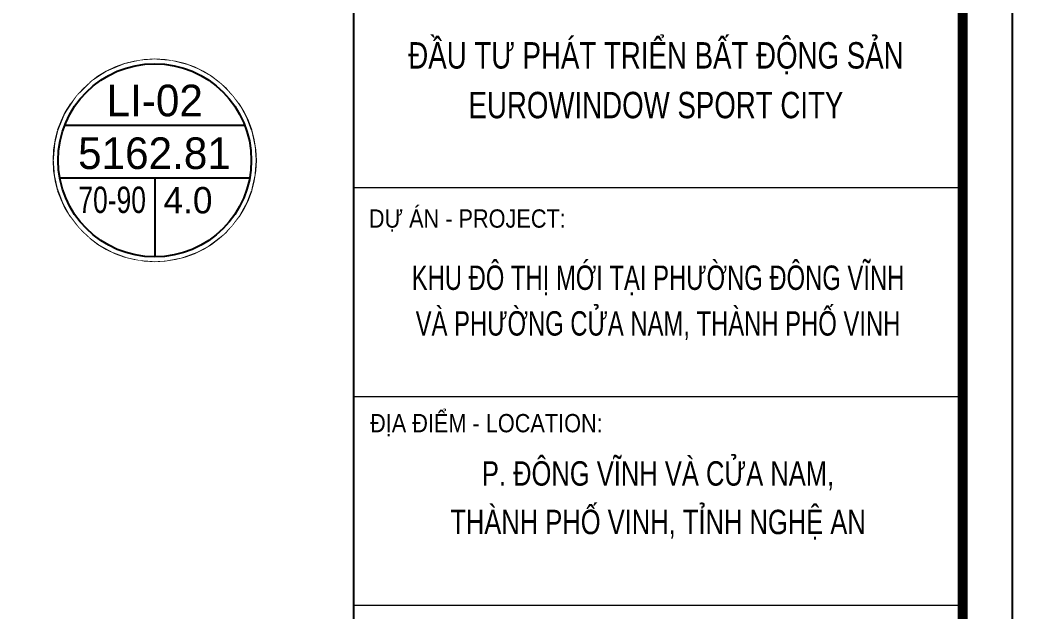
# Model space of a CAD drawing. Header units: metres. Extents: x 568006 to 1139366, y 2064802 to 4131555.
# Drawn here: x 569761 to 569818.5, y 2065069 to 2065102.7 of the extents above; entities that cross this region are included whole.
import ezdxf
from ezdxf.enums import TextEntityAlignment as Align
from ezdxf.xclip import XClip

# ---------------------------------------------------------------- set-up
doc = ezdxf.new("R2010")
doc.units = ezdxf.units.M
doc.header["$XCLIPFRAME"] = 0
for name, pattern in [('ACAD_ISO10W100', [18.5, 12, -3, 0.5, -3]), ('CENTER', [2, 1.25, -0.25, 0.25, -0.25]), ('DOT', [0.25, 0, -0.25])]:
    doc.linetypes.add(name, pattern=pattern)
doc.layers.get('DEFPOINTS').update_dxf_attribs({"color": 152, "linetype": 'CONTINUOUS'})
for name, color, linetype, lineweight in [('A-KY HIEU', 34, 'CONTINUOUS', 20), ('A-TEXT', 7, 'CONTINUOUS', 18), ('boDnv', 54, 'CONTINUOUS', 25), ('E- RANH GIOI', 1, 'CENTER', 13), ('hung-demlonha', 7, 'CONTINUOUS', 15)]:
    doc.layers.add(name, color=color, linetype=linetype, lineweight=lineweight)
for name, color, linetype in [('datOXh', 42, 'CONTINUOUS'), ('ghi_chu', 7, 'CONTINUOUS'), ('LogDg', 7, 'CONTINUOUS'), ('TimDg', 222, 'CONTINUOUS'), ('ViaHeS', 32, 'CONTINUOUS')]:
    doc.layers.add(name, color=color, linetype=linetype)
doc.styles.add('ARIAL', font='arial.ttf', dxfattribs={"height": 5})
doc.styles.add('avh', font='')
doc.styles.add('QH1', font='arialbd.ttf', dxfattribs={"width": 0.8})
doc.styles.add('rms', font='romans.shx', dxfattribs={"width": 0.7, "bigfont": 'vns.shx'})
doc.styles.get('avh').set_extended_font_data('.VnAvantH')
doc.linetypes.add('ADL', pattern='A,0.125,-0.15,["++",rms,S=0.5,R=0,X=0,Y=-0.2245],-1.35,1.125', length=2.75)

# ---------------------------------------------------------------- blocks, each defined once
blk = doc.blocks.new('sl')
at = {"layer": 'ghi_chu', "color": 158}
blk.add_circle((0, 0), 5.75, dxfattribs=at)
at = {"color": 158, "linetype": 'DOT'}
blk.add_wipeout([(0, 5.75), (0.97, 5.668), (1.864, 5.439), (2.472, 5.191), (3.131, 4.823), (3.79, 4.324), (4.429, 3.666), (4.911, 2.991), (5.204, 2.446), (5.532, 1.568), (5.698, 0.768), (5.75, 0), (5.686, -0.853), (5.496, -1.69), (5.233, -2.383), (4.825, -3.127), (4.383, -3.722), (3.93, -4.198), (2.994, -4.909), (2.42, -5.216), (1.535, -5.541), (0.627, -5.716), (0, -5.75), (-0.858, -5.686), (-1.594, -5.525), (-2.409, -5.221), (-3.139, -4.817), (-3.718, -4.386), (-4.312, -3.804), (-4.852, -3.086), (-5.211, -2.43), (-5.524, -1.596), (-5.686, -0.854), (-5.75, 0), (-5.661, 1.007), (-5.488, 1.715), (-5.12, 2.617), (-4.439, 3.655), (-3.548, 4.525), (-2.721, 5.065), (-1.721, 5.487), (-0.805, 5.693)], dxfattribs=at).dxf.layer = 'ghi_chu'
at = {"layer": 'ghi_chu', "color": 32}
for points in [[(-5.123, 2), (5.123, 2)], [(-5.408, -1), (5.408, -1)], [(0, -1), (0, -5.5)]]:
    blk.add_lwpolyline(points, dxfattribs=at)
at = {"layer": 'ghi_chu'}
blk.add_circle((0, 0), 5.5, dxfattribs=at)
at = {"layer": 'ghi_chu', "style": 'avh'}
for tag, height, p in [('SOLO', 1.25, (0, 2.506)), ('DT', 1.5, (-0.015, -0.494))]:
    blk.add_attdef(tag, text='', height=height, dxfattribs=at).set_placement(p, align=Align.CENTER)
blk.add_attdef('MD', text='', height=1.25, dxfattribs=at).set_placement((-0.502, -2.997), align=Align.RIGHT)
blk.add_attdef('TC', (0.5, -3.02), '', height=1.25, dxfattribs=at)
blk = doc.blocks.new('tmbc_khub')
at = {"layer": 'boDnv', "color": 10, "linetype": 'ADL', "ltscale": 0.25, "const_width": 1}
blk.add_lwpolyline([(-341.1, 366.888), (-329.099, 369.918), (-320.115, 342.867), (-306.955, 347.783), (-304.689, 342.852), (-287.312, 301.238), (-279.038, 303.019, 0.433258), (-277.535, 305.521), (-309.376, 417.689), (-314.842, 420.762), (-395.852, 398.359, -0.020567), (-436.94, 388.795), (-477.969, 381.009), (-480.265, 378.052), (-477.148, 328.385), (-476.033, 323.75), (-470.843, 323.397), (-453.717, 326.661), (-444.986, 329.688), (-433.92, 330.949), (-407.419, 338.794), (-358.102, 364.026), (-347.858, 365.312)], format="xyb", close=True, dxfattribs=at)
at = {"layer": 'datOXh', "linetype": 'ByBlock'}
blk.add_lwpolyline([(-340.864, 365.916), (-329.755, 368.721), (-320.737, 341.567), (-307.476, 346.521), (-305.605, 342.45), (-287.915, 300.086), (-278.828, 302.042, 0.433258), (-276.573, 305.794), (-308.527, 418.359), (-314.711, 421.836), (-396.118, 399.322, -0.020567), (-437.127, 389.778), (-478.527, 381.921), (-481.286, 378.367), (-478.141, 328.235), (-476.833, 322.803), (-470.782, 322.39), (-453.458, 325.692), (-444.763, 328.707), (-433.72, 329.965), (-407.046, 337.861), (-357.804, 363.056), (-347.681, 364.326)], format="xyb", close=True, dxfattribs=at)
at = {"layer": 'LogDg'}
blk.add_lwpolyline([(-525.939, 380.883), (-629.265, 370.235, 0.338571), (-636.34, 363.569), (-639.445, 344.602, 0.128574), (-633.684, 283.148), (-628.768, 269.649, 0.039408), (-620.799, 252.179), (-607.956, 229.043), (-561.787, 160.747, 0.39217), (-551.194, 158.279), (-505.08, 184.596, -0.007183), (-501.118, 186.783), (-429.258, 225.1), (-405.679, 233.34, -0.181821), (-294.828, 230.731), (-277.694, 223.823, 0.083755), (-253.811, 218.579, 0.513132), (-247.745, 226.211), (-303.035, 420.985, 0.412228), (-315.321, 427.893), (-397.718, 405.105, -0.020567), (-438.245, 395.672), (-483.464, 387.091, -0.021218), (-525.939, 380.883, 0.021218)], format="xyb", dxfattribs=at)
for points in [[(38.381, 294.627), (56.991, 305.454, 0.395833), (60.123, 315.948), (9.446, 417.272, 0.398858), (-0.905, 421.027), (-8.245, 417.828, 0.395588), (-12.571, 407.773), (26.835, 298.821, 0.467936)], [(-28.453, 409.021), (-58.768, 395.812, 0.395629), (-63.095, 385.757), (-21.484, 270.709, 0.467936), (-9.938, 266.515), (19.054, 283.382, 0.362457), (22.554, 293.018), (-17.734, 404.408, 0.433046)]]:
    blk.add_lwpolyline(points, format="xyb", close=True, dxfattribs=at)
at = {"layer": 'TimDg', "linetype": 'ACAD_ISO10W100', "ltscale": 0.75}
blk.add_lwpolyline([(-637.358, 375.433), (-526.554, 386.851, 0.021218), (-484.582, 392.986), (-439.364, 401.567, 0.020567), (-399.317, 410.888), (-113.509, 489.93, 0.005041), (-80.47, 503.707, 0.001474), (-78.846, 504.409), (260.57, 652.356), (289.002, 667.327)], format="xyb", dxfattribs=at)
blk.add_lwpolyline([(28.497, 285.406), (-18.902, 416.455)], dxfattribs=at)
at = {"layer": 'ViaHeS'}
blk.add_lwpolyline([(-384.664, 284.886, -0.26799), (-377.409, 282.98), (-374.562, 280.161, 0.272765), (-371.608, 279.413), (-339.416, 288.832, -0.018157), (-335.017, 289.947), (-278.828, 302.042, 0.433258), (-276.573, 305.794), (-308.527, 418.359), (-314.711, 421.836), (-396.118, 399.322, -0.020567), (-437.127, 389.778), (-478.527, 381.921), (-481.286, 378.367), (-478.141, 328.235), (-466.165, 278.481, 0.027613), (-461.52, 262.993), (-458.253, 253.949, 0.457076), (-455.429, 252.864), (-413.044, 275.511, -0.056028), (-400.07, 280.674), (-384.664, 284.886)], format="xyb", dxfattribs=at)
at = {"layer": 'hung-demlonha', "color": 7, "ltscale": 5, "style": 'QH1', "width": 0.65}
for tag, p in [('BT04', (-109.598, 191.643)), ('BT06', (-305.798, 171.199)), ('BT05', (-282.572, 137.244))]:
    blk.add_attdef(tag, text='', height=3.96, rotation=0, dxfattribs=at).set_placement(p, align=Align.CENTER)
at = {"layer": 'ghi_chu'}
ref = blk.add_blockref('sl', (-16.307, 332.902), dxfattribs=at)
ref.add_attrib('DT', '5162.81', dxfattribs={"height": 1.8, "style": 'avh'}).set_placement((-16.322, 332.408), align=Align.CENTER)
ref.add_attrib('MD', '70-90', dxfattribs={"height": 1.5, "style": 'avh', "width": 0.75}).set_placement((-16.808, 329.905), align=Align.RIGHT)
ref.add_attrib('TC', '4.0', (-15.807, 329.882), dxfattribs={"height": 1.5, "style": 'avh'})
ref.add_attrib('SOLO', 'Li-02', dxfattribs={"height": 1.8, "style": 'avh'}).set_placement((-16.307, 335.408), align=Align.CENTER)
blk = doc.blocks.new('A$C33BC4D2A')
at = {"layer": 'A-KY HIEU', "color": 0}
for p, q in [((353.66, -4.9), (353.66, -292.1)), ((353.66, -104.04), (414.98, -104.04)), ((353.66, -125.07), (414.98, -125.07)), ((353.66, -125.07), (414.98, -125.07)), ((353.66, -146.09), (414.98, -146.09))]:
    blk.add_line(p, q, dxfattribs=at)
at = {"layer": 'A-KY HIEU', "color": 0, "const_width": 1.02}
blk.add_lwpolyline([(14.35, -292.1), (14.35, -4.9), (414.98, -4.9), (414.98, -292.1)], close=True, dxfattribs=at)
at = {"layer": 'DEFPOINTS', "color": 125}
blk.add_lwpolyline([(0, -297), (420, -297), (420, 0), (0, 0)], close=True, dxfattribs=at)
at = {"layer": 'A-TEXT', "style": 'ARIAL'}
for s, height, width, p in [('ĐẦU TƯ PHÁT TRIỂN BẤT ĐỘNG SẢN', 2.6573, 0.75, (384.09, -92.08)), ('EUROWINDOW SPORT CITY', 2.6573, 0.75, (384.09, -97.08)), ('KHU ĐÔ THỊ MỚI TẠI PHƯỜNG ĐÔNG VĨNH', 2.4529, 0.7, (384.3, -114.35)), ('VÀ PHƯỜNG CỬA NAM, THÀNH PHỐ VINH', 2.4529, 0.7, (384.3, -118.95)), ('P. ĐÔNG VĨNH VÀ CỬA NAM,', 2.4529, 0.75, (384.3, -134.05)), ('THÀNH PHỐ VINH, TỈNH NGHỆ AN', 2.4529, 0.75, (384.3, -138.93))]:
    blk.add_text(s, height=height, dxfattribs=dict(at, width=width)).set_placement(p, align=Align.CENTER)
at = {"layer": 'A-TEXT', "style": 'ARIAL', "width": 0.85}
for s, p in [('DỰ ÁN - PROJECT:', (355.19, -107.17)), ('ĐỊA ĐIỂM - LOCATION:', (355.31, -127.76))]:
    blk.add_text(s, height=1.8397, dxfattribs=at).set_placement(p, align=Align.MIDDLE_LEFT)

msp = doc.modelspace()

# ---------------------------------------------------------------- block references
at = {"layer": 'ghi_chu'}
ref = msp.add_blockref('tmbc_khub', (569785.007, 2064761.833), dxfattribs=at)
XClip(ref).set_block_clipping_path([(-196.9317021817, 224.973894045), (-4.975069496, 387.4432126731)])
ref = msp.add_blockref('tmbc_khub', (570146.383, 2064664.385), dxfattribs=at)
XClip(ref).set_block_clipping_path([(-286.8505220501, 326.7771365601), (-94.8938893643, 477.8301980081)])

# ---------------------------------------------------------------- next in the draw order: linework, layer by layer
msp.add_lwpolyline([(569588.075, 2064986.807), (569780.032, 2064986.807), (569780.032, 2065149.276), (569588.075, 2065149.276)], close=True, dxfattribs=at)

# ---------------------------------------------------------------- next in the draw order: block references
at = {"layer": 'E- RANH GIOI', "xscale": 0.5657142857142857, "yscale": 0.5657142857142857, "zscale": 0.5657142857142857}
msp.add_blockref('A$C33BC4D2A', (569579.96, 2065152.05), dxfattribs=at)

doc.saveas('drawing.dxf')
